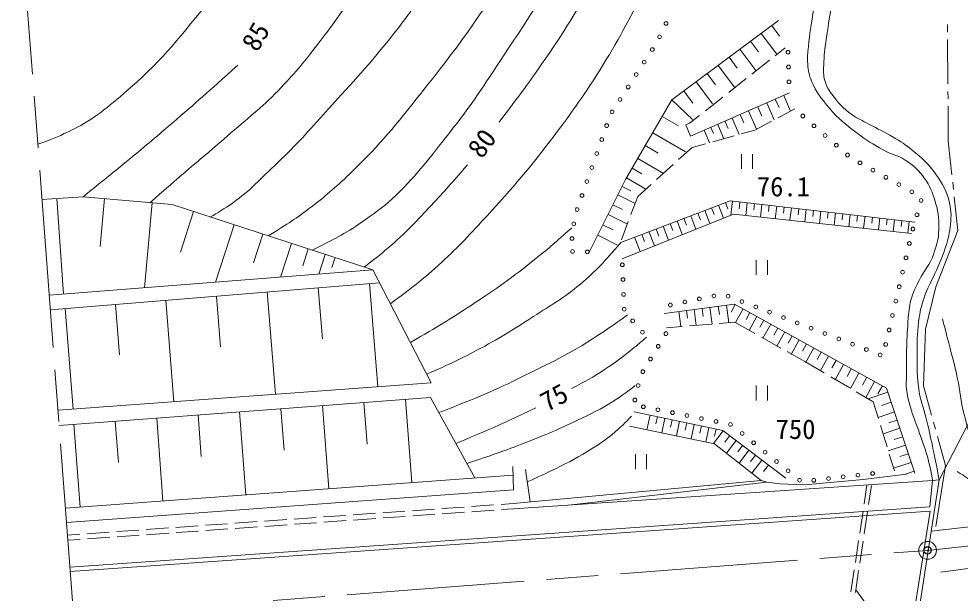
# Model space of a CAD drawing. Units: millimetres at full size, sheet at 1:1000; details may follow other scales. Extents: x 40000 to 680000, y 20000 to 380000.
# Drawn here: x 75722 to 139252, y 278293 to 317022 of the extents above; entities that cross this region are included whole.
import ezdxf
from ezdxf.enums import TextEntityAlignment as Align

# ---------------------------------------------------------------- set-up
doc = ezdxf.new("R2010")
doc.units = ezdxf.units.MM
doc.header["$LTSCALE"] = 1000
doc.header["$PDMODE"] = 32
doc.header["$PDSIZE"] = 500
doc.linetypes.add('CHAIN', pattern=[18.5, 12, -1.5, 3.5, -1.5])
for name, color, linetype, lineweight in [('M-BGD', 7, 'Continuous', 13), ('M-BMK', 2, 'CHAIN', 13), ('M-BMK-SRVR', 3, 'Continuous', 13), ('M-STR-HTXT', 7, 'Continuous', 13)]:
    doc.layers.add(name, color=color, linetype=linetype, lineweight=lineweight)
doc.layers.add('M-BGD-HTXT', color=7, linetype='Continuous')
doc.layers.add('M-OTRS', color=6, linetype='Continuous')
doc.styles.add('ＭＳ ゴシック', font='')
doc.styles.get('ＭＳ ゴシック').set_extended_font_data('MS Gothic')

msp = doc.modelspace()

# ---------------------------------------------------------------- linework, layer by layer
at = {"layer": 'M-BGD'}
for p, q in [((126533, 316568), (127058, 315863)), ((138403, 316131), (138400, 316631)), ((125828, 316044), (126877, 314633)), ((125109, 315509), (125644, 314790)), ((138426, 312631), (138406, 315631)), ((124390, 314975), (125459, 313537)), ((126768, 314538), (127442, 315070)), ((122924, 313885), (124014, 312419)), ((123657, 314430), (124202, 313697)), ((125198, 313298), (126375, 314228)), ((122176, 313329), (122732, 312582)), ((121429, 312774), (122540, 311279)), ((123629, 312058), (124806, 312988)), ((120607, 312163), (121218, 311341)), ((127723, 312021), (121055, 309104)), ((138432, 311631), (138429, 312131)), ((119788, 311549), (121197, 310240)), ((122059, 310819), (123236, 311749)), ((126206, 311357), (126706, 310214)), ((126777, 311607), (127027, 311036)), ((127349, 311857), (127809, 310804)), ((124965, 310815), (125508, 309574)), ((125586, 311086), (125857, 310466)), ((126961, 310351), (128096, 310958)), ((138450, 308776), (138435, 311131)), ((119144, 310442), (120251, 309797)), ((120992, 309976), (121667, 310509)), ((123372, 310117), (123584, 309633)), ((123856, 310329), (124342, 309220)), ((124411, 310572), (124653, 310018)), ((125386, 309509), (126520, 310115)), ((120735, 309883), (120992, 309976)), ((121055, 309104), (120735, 309883)), ((121971, 309504), (122337, 308667)), ((122429, 309705), (122612, 309286)), ((122887, 309905), (123311, 308936)), ((124476, 309257), (125386, 309509)), ((118499, 309334), (120715, 308045)), ((122548, 308725), (123994, 309124)), ((138692, 306506), (138450, 308776)), ((117997, 308471), (118860, 307969)), ((120252, 307528), (121156, 308340)), ((121156, 308340), (122066, 308592)), ((117495, 307607), (119222, 306603)), ((124490, 307902), (124490, 306902)), ((125240, 306902), (125240, 307902)), ((117115, 306955), (117768, 306575)), ((118764, 306192), (119880, 307194)), ((116736, 306302), (118041, 305543)), ((116437, 305724), (117019, 305432)), ((117487, 305046), (118392, 305858)), ((138798, 305511), (138745, 306008)), ((116145, 305143), (117308, 304559)), ((117026, 303819), (117487, 305046)), ((139092, 302744), (138851, 305014)), ((78280, 304903), (78734, 298455)), ((81502, 304899), (81214, 301680)), ((84721, 304611), (84208, 298884)), ((115816, 304486), (116472, 304157)), ((122944, 304461), (123279, 303584)), ((123411, 304640), (123579, 304201)), ((123888, 304738), (123779, 303784)), ((124385, 304680), (124330, 304204)), ((124882, 304623), (124783, 303763)), ((125379, 304566), (125329, 304136)), ((125875, 304509), (125777, 303655)), ((126372, 304452), (126323, 304024)), ((126869, 304394), (126771, 303546)), ((127366, 304337), (127317, 303913)), ((87516, 304019), (86628, 301285)), ((115486, 303830), (116799, 303171)), ((121076, 303748), (121422, 302841)), ((121543, 303926), (121716, 303473)), ((122010, 304105), (122351, 303212)), ((122477, 304283), (122647, 303837)), ((127862, 304280), (127765, 303438)), ((128359, 304223), (128310, 303802)), ((128856, 304165), (128759, 303329)), ((129352, 304108), (129304, 303690)), ((129849, 304051), (129753, 303221)), ((130346, 303994), (130298, 303579)), ((130843, 303937), (130748, 303112)), ((131339, 303879), (131292, 303467)), ((131836, 303822), (131742, 303004)), ((132333, 303765), (132286, 303356)), ((132829, 303708), (132736, 302895)), ((90251, 303131), (88993, 299258)), ((115138, 303136), (115831, 302789)), ((116389, 302125), (116850, 303351)), ((119673, 303212), (119852, 302744)), ((120142, 303391), (120494, 302469)), ((120609, 303570), (120785, 303108)), ((133326, 303651), (133279, 303244)), ((133823, 303593), (133730, 302787)), ((134320, 303536), (134273, 303133)), ((134816, 303479), (134724, 302678)), ((135313, 303422), (135267, 303021)), ((135810, 303365), (135718, 302570)), ((92187, 302502), (91558, 300566)), ((114790, 302443), (116177, 301747)), ((117767, 302485), (117952, 302000)), ((118251, 302670), (118615, 301717)), ((118728, 302851), (118909, 302375)), ((119204, 303033), (119562, 302096)), ((137620, 298958), (139092, 302744)), ((94124, 301874), (93386, 299602)), ((117283, 302300), (117652, 301331)), ((95259, 301505), (94891, 300369)), ((96395, 301136), (95963, 299804)), ((97061, 300920), (96845, 300254)), ((125489, 300752), (125489, 299752)), ((126239, 299752), (126239, 300752)), ((77849, 297408), (100066, 299222)), ((92480, 298603), (93044, 291701)), ((95931, 298885), (96213, 295434)), ((99382, 299166), (99950, 292208)), ((136919, 296084), (137620, 298958)), ((85635, 298044), (86194, 291199)), ((89058, 298323), (89337, 294901)), ((78846, 297490), (79400, 290700)), ((82241, 297767), (82518, 294372)), ((120782, 297354), (120850, 296844)), ((121292, 297422), (121434, 296350)), ((121828, 297493), (121899, 296957)), ((122364, 297565), (122514, 296437)), ((122928, 297640), (123003, 297076)), ((123491, 297715), (123649, 296529)), ((124077, 297756), (123788, 297233)), ((124601, 297467), (124089, 296542)), ((120272, 297286), (120408, 296267)), ((125063, 297211), (124807, 296748)), ((125525, 296955), (125005, 296016)), ((125995, 296695), (125735, 296225)), ((119428, 296188), (120495, 296274)), ((120994, 296314), (122489, 296435)), ((122987, 296475), (124055, 296562)), ((124055, 296562), (125403, 295803)), ((126464, 296435), (125936, 295481)), ((126941, 296171), (126677, 295694)), ((136779, 292263), (136919, 296084)), ((125839, 295558), (127146, 294823)), ((127418, 295907), (126882, 294938)), ((127903, 295639), (127635, 295154)), ((128387, 295370), (127843, 294386)), ((128880, 295098), (128607, 294606)), ((129372, 294826), (128818, 293826)), ((127582, 294578), (128931, 293820)), ((129872, 294549), (129595, 294049)), ((130372, 294272), (129809, 293257)), ((128931, 293820), (130081, 293144)), ((130879, 293991), (130598, 293483)), ((131387, 293710), (130816, 292678)), ((130512, 292891), (131805, 292131)), ((131903, 293425), (131617, 292909)), ((132419, 293139), (131839, 292091)), ((125489, 292287), (125489, 291287)), ((126239, 291287), (126239, 292287)), ((132943, 292849), (132653, 292325)), ((133466, 292559), (132877, 291495)), ((133999, 292264), (133704, 291732)), ((137318, 290305), (136779, 292263)), ((132236, 291878), (133386, 291203)), ((134373, 291838), (133050, 291396)), ((99014, 291151), (99225, 288349)), ((101816, 291361), (102238, 285750)), ((133386, 291203), (133734, 290067)), ((134594, 291177), (133933, 290956)), ((90615, 290519), (91036, 284922)), ((93414, 290730), (93624, 287931)), ((96212, 290940), (96634, 285336)), ((134816, 290515), (133710, 290145)), ((82234, 289889), (82444, 287098)), ((85025, 290099), (85446, 284509)), ((87820, 290309), (88030, 287514)), ((118323, 290304), (118113, 289308)), ((118822, 290199), (118717, 289701)), ((119320, 290094), (119111, 289101)), ((119817, 289990), (119712, 289493)), ((120313, 289885), (120104, 288895)), ((120808, 289780), (120703, 289286)), ((135001, 289963), (134448, 289778)), ((137583, 289341), (137451, 289823)), ((79443, 289679), (79862, 284096)), ((121302, 289676), (121094, 288690)), ((121795, 289572), (121691, 289079)), ((122288, 289468), (122081, 288486)), ((123264, 289248), (122604, 288378)), ((122779, 289365), (122675, 288874)), ((133880, 289589), (134320, 288155)), ((135186, 289410), (134052, 289030)), ((123699, 288918), (123369, 288483)), ((124134, 288588), (123481, 287726)), ((135376, 288843), (134808, 288653)), ((138255, 286900), (137716, 288858)), ((124565, 288261), (124238, 287831)), ((124996, 287935), (124333, 287060)), ((135565, 288276), (134402, 287886)), ((117339, 287660), (117339, 286660)), ((118089, 286660), (118089, 287660)), ((125433, 287603), (125102, 287166)), ((125870, 287272), (125198, 286384)), ((134466, 287677), (134814, 286541)), ((135760, 287694), (135178, 287499)), ((109068, 286831), (109099, 285258)), ((109910, 286629), (110240, 284443)), ((126314, 286935), (125978, 286492)), ((135955, 287112), (134761, 286713)), ((137601, 282787), (138255, 286900)), ((78872, 284023), (109080, 286256)), ((109085, 284335), (125817, 285900)), ((136154, 286516), (135558, 286316)), ((109099, 285258), (78946, 283049)), ((112829, 284235), (126209, 285778)), ((132770, 284313), (132962, 285594)), ((133067, 284269), (133259, 285549)), ((79175, 280045), (137205, 284119)), ((105770, 284101), (104274, 283995)), ((107765, 284242), (106269, 284136)), ((109085, 284335), (108264, 284277)), ((109109, 283984), (108287, 283926)), ((79196, 279746), (137226, 283820)), ((95795, 283396), (94299, 283291)), ((97790, 283537), (96294, 283431)), ((99785, 283678), (98289, 283572)), ((101780, 283819), (100284, 283713)), ((101803, 283468), (100307, 283363)), ((103775, 283960), (102279, 283854)), ((103798, 283609), (102302, 283504)), ((105793, 283750), (104297, 283644)), ((107788, 283891), (106292, 283785)), ((132474, 282335), (132696, 283818)), ((132771, 282291), (132993, 283774)), ((136024, 276187), (137226, 283820)), ((87815, 282833), (86319, 282727)), ((89810, 282974), (88314, 282868)), ((91805, 283114), (90309, 283009)), ((91828, 282764), (90332, 282658)), ((93800, 283255), (92304, 283150)), ((93823, 282905), (92327, 282799)), ((95818, 283046), (94322, 282940)), ((97813, 283187), (96317, 283081)), ((99808, 283327), (98312, 283222)), ((79835, 282269), (79013, 282211)), ((81830, 282410), (80333, 282304)), ((83825, 282551), (82328, 282445)), ((83848, 282200), (82352, 282095)), ((85820, 282692), (84323, 282586)), ((85843, 282341), (84347, 282236)), ((87838, 282482), (86342, 282377)), ((89833, 282623), (88337, 282517)), ((79858, 281919), (79037, 281861)), ((81853, 282060), (80357, 281954)), ((132178, 280357), (132400, 281840)), ((132475, 280313), (132697, 281796)), ((131882, 278379), (132104, 279862)), ((132179, 278335), (132401, 279818))]:
    msp.add_line(p, q, dxfattribs=at)
for points in [[(126997, 316912), (119793, 311557), (116673, 306194), (114215, 301298)], [(99616, 300090), (86063, 304491), (80057, 305029), (77282, 304833)], [(116348, 301943), (123718, 304757), (136194, 303320)], [(116443, 300847), (123952, 303854), (135977, 302541)], [(78367, 290625), (103558, 292472), (99616, 300090), (77775, 298380)], [(119281, 297155), (124024, 297785), (134283, 292107), (136195, 286394)], [(106499, 286065), (103511, 291489), (78445, 289604)], [(117256, 290530), (123238, 289268), (127491, 286043)], [(137304, 282476), (148982, 283809), (158657, 285001), (166368, 285913), (174056, 286847), (179641, 287572), (187212, 288483), (191605, 288904), (199621, 289348), (208173, 289628), (224414, 289815), (242501, 289792), (247174, 289698), (254629, 289394)], [(116946, 289550), (122663, 288366), (125817, 285900), (126209, 285778), (127075, 285656), (128747, 285604), (132704, 285947), (135622, 286310)], [(137052, 281178), (176683, 285475), (178506, 285615), (206322, 287422), (222774, 288215), (233384, 288262), (242146, 288285), (254017, 287818)], [(137938, 279700), (141116, 280144), (176963, 283929), (190049, 284934), (200623, 285506), (206593, 286137), (212529, 286488), (225778, 286885), (234798, 287072), (242276, 287025), (248983, 286838), (254567, 286535)], [(137205, 284119), (137394, 285893), (109109, 283984)], [(136239, 275628), (137841, 285927), (137394, 285893)]]:
    msp.add_lwpolyline(points, dxfattribs=at)
for centre in [(119399, 316715), (118965, 315814), (118474, 314946), (127633, 314773), (117930, 314106), (127665, 313774), (117387, 313266), (127698, 312774), (116844, 312427), (116301, 311587), (115757, 310748), (128634, 310469), (115393, 309820), (129388, 309812), (115060, 308877), (130141, 309155), (130895, 308497), (114727, 307934), (131648, 307840), (114394, 306991), (132492, 307310), (133365, 306823), (134238, 306336), (114061, 306048), (135112, 305849), (113728, 305105), (135985, 305361), (136613, 304773), (113395, 304162), (136336, 303812), (113173, 303194), (136059, 302851), (113055, 302201), (135822, 301880), (113091, 301339), (114090, 301302), (116452, 300437), (135594, 300906), (135366, 299933), (116495, 299438), (135138, 298959), (116538, 298439), (120671, 297930), (121650, 298134), (122629, 298337), (123590, 298313), (124523, 297954), (134909, 297985), (116581, 297440), (119692, 297726), (125456, 297594), (126389, 297235), (117151, 296650), (127322, 296876), (134681, 297012), (128255, 296516), (129189, 296157), (134453, 296038), (117806, 295894), (119396, 295793), (130122, 295797), (131055, 295438), (118877, 294938), (131988, 295079), (132921, 294719), (134225, 295065), (118358, 294083), (133855, 294360), (117840, 293229), (117520, 292293), (117294, 291318), (117870, 290861), (118850, 290663), (119831, 290464), (120811, 290266), (121791, 290068), (122771, 289870), (123751, 289672), (124538, 289065), (125314, 288434), (126089, 287802), (126864, 287170), (127639, 286539), (128414, 285907), (129372, 285903), (130366, 286019), (131359, 286136), (132352, 286252), (133345, 286369)]:
    msp.add_circle(centre, 125, dxfattribs=at)
for points, knots in [([(84567, 304625), (85607, 305529), (85870, 305756), (86707, 306478), (88005, 307597), (88753, 308199), (90041, 309329), (91391, 310515), (92213, 311113), (93453, 312414), (94468, 313480), (94985, 314129), (95883, 315296), (97073, 316843), (97704, 317739), (98765, 319378), (99872, 321087), (100394, 322106), (101367, 323895), (102470, 325925), (103027, 327095), (104093, 329145), (104732, 330375), (104931, 330758), (105729, 332292)], [0, 0, 0, 0, 1, 1, 1, 2, 2, 2, 3, 3, 3, 4, 4, 4, 5, 5, 5, 6, 6, 6, 7, 7, 7, 8, 8, 8, 8]), ([(88639, 303655), (89246, 303987), (89423, 304115), (89908, 304439), (91231, 305323), (91810, 306035), (92977, 307118), (94345, 308389), (95022, 309195), (96279, 310577), (98062, 312537), (99093, 313611), (100750, 315679), (101546, 316672), (102002, 317226), (102690, 318296), (103326, 319285), (103598, 319891), (104139, 320936), (105130, 322855), (105593, 323975), (106546, 325914), (107712, 328288), (108095, 329036), (109583, 331966)], [0, 0, 0, 0, 1, 1, 1, 2, 2, 2, 3, 3, 3, 4, 4, 4, 5, 5, 5, 6, 6, 6, 7, 7, 7, 8, 8, 8, 8]), ([(92557, 302383), (93960, 303254), (94379, 303516), (95471, 304349), (96593, 305204), (97194, 305724), (98205, 306709), (100174, 308626), (101146, 309838), (102855, 311990), (105366, 315152), (106740, 316976), (108779, 320461), (110357, 323156), (110792, 324901), (112214, 327681), (113068, 329350), (113351, 329897), (114458, 331923)], [0, 0, 0, 0, 1, 1, 1, 2, 2, 2, 3, 3, 3, 4, 4, 4, 5, 5, 5, 6, 6, 6, 6]), ([(95515, 301422), (97240, 302303), (97805, 302546), (99127, 303493), (99966, 304094), (100457, 304418), (101195, 305140), (102715, 306627), (103409, 307613), (104735, 309276), (106321, 311266), (107076, 312485), (108486, 314604), (110315, 317356), (111321, 318913), (113007, 321755), (114064, 323537), (114699, 324517), (115601, 326382), (116491, 328222), (116748, 328912), (117599, 331219)], [0, 0, 0, 0, 1, 1, 1, 2, 2, 2, 3, 3, 3, 4, 4, 4, 5, 5, 5, 6, 6, 6, 7, 7, 7, 7]), ([(108128, 310065), (109541, 311887), (109923, 312412), (111002, 313967), (112547, 316194), (113368, 317480), (114671, 319856), (115956, 322201), (116469, 323621), (117638, 326025), (118546, 327890), (118833, 328476), (119975, 330792)], [0, 0, 0, 0, 1, 1, 1, 2, 2, 2, 3, 3, 3, 4, 4, 4, 4]), ([(100796, 297809), (102248, 298879), (102672, 299205), (103796, 300193), (105115, 301352), (105784, 302080), (106974, 303371), (108864, 305422), (109912, 306589), (111601, 308808), (112962, 310597), (113702, 311621), (114903, 313520), (116234, 315623), (116835, 316889), (118011, 319082), (119985, 322762), (120539, 324045), (122708, 328686)], [0, 0, 0, 0, 1, 1, 1, 2, 2, 2, 3, 3, 3, 4, 4, 4, 5, 5, 5, 6, 6, 6, 6]), ([(76997, 308565), (77967, 308886), (78280, 309034), (79068, 309411), (80678, 310181), (81474, 310845), (82830, 312005), (85245, 314071), (86358, 315503), (88368, 317964), (89621, 319498), (90271, 320400), (91429, 322006), (93148, 324390), (93654, 325250), (95566, 328292)], [0, 0, 0, 0, 1, 1, 1, 2, 2, 2, 3, 3, 3, 4, 4, 4, 5, 5, 5, 5]), ([(137394, 285893), (137311, 286381), (137277, 286520), (137185, 286919), (136987, 287776), (136794, 288235), (136515, 289069), (136284, 289761), (136092, 290128), (135892, 290829), (135772, 291250), (135700, 291487), (135643, 291920), (135589, 292324), (135626, 292556), (135627, 292964), (135631, 294486), (135624, 295342), (135752, 296858), (135798, 297406), (135821, 297721), (135986, 298245), (136134, 298721), (136280, 298966), (136500, 299413), (136837, 300100), (137201, 300403), (137450, 301127), (137668, 301762), (137797, 302137), (137808, 302809), (137822, 303627), (137763, 304103), (137512, 304881), (137300, 305539), (137121, 305905), (136702, 306455), (136331, 306941), (136043, 307160), (135534, 307498), (135003, 307851), (134610, 307874), (134054, 308184), (133346, 308578), (132952, 308813), (132309, 309306), (131516, 309914), (131052, 310254), (130408, 311019), (129868, 311661), (129545, 312036), (129224, 312811), (129046, 313243), (129004, 313513), (128960, 313979), (128916, 314434), (128963, 314693), (129006, 315148), (129095, 316072), (129192, 316585), (129323, 317505), (129629, 319643), (129766, 320847), (130149, 322973), (130374, 324223), (130534, 324917), (130834, 326151), (131051, 327043), (131127, 327335), (131426, 328426)], [0, 0, 0, 0, 1, 1, 1, 2, 2, 2, 3, 3, 3, 4, 4, 4, 5, 5, 5, 6, 6, 6, 7, 7, 7, 8, 8, 8, 9, 9, 9, 10, 10, 10, 11, 11, 11, 12, 12, 12, 13, 13, 13, 14, 14, 14, 15, 15, 15, 16, 16, 16, 17, 17, 17, 18, 18, 18, 19, 19, 19, 20, 20, 20, 21, 21, 21, 22, 22, 22, 23, 23, 23, 23]), ([(132158, 328208), (131744, 326223), (131629, 325673), (131379, 324033), (131130, 322391), (131117, 321454), (130881, 319811), (130646, 318176), (130430, 317273), (130211, 315636), (130120, 314957), (130059, 314575), (130040, 313891), (130028, 313488), (130008, 313250), (130118, 312863), (130228, 312475), (130344, 312266), (130585, 311944), (131036, 311340), (131326, 311009), (131940, 310573), (132362, 310273), (132639, 310167), (133093, 309918), (133728, 309571), (134106, 309415), (134729, 309046), (135256, 308734), (135549, 308548), (136022, 308158), (136696, 307602), (137091, 307282), (137595, 306569), (138086, 305876), (138337, 305433), (138530, 304606), (138675, 303984), (138647, 303606), (138577, 302970), (138512, 302379), (138401, 302056), (138218, 301490), (138007, 300833), (137819, 300490), (137549, 299855), (137272, 299205), (137038, 298873), (136816, 298203), (136653, 297709), (136566, 297425), (136489, 296910), (136352, 295994), (136356, 295469), (136349, 294542), (136341, 293500), (136328, 292908), (136489, 291878), (136614, 291084), (136816, 290666), (137003, 289884), (137185, 289126), (137278, 288699), (137440, 287937), (137606, 287154), (137654, 286901), (137841, 285927)], [0, 0, 0, 0, 1, 1, 1, 2, 2, 2, 3, 3, 3, 4, 4, 4, 5, 5, 5, 6, 6, 6, 7, 7, 7, 8, 8, 8, 9, 9, 9, 10, 10, 10, 11, 11, 11, 12, 12, 12, 13, 13, 13, 14, 14, 14, 15, 15, 15, 16, 16, 16, 17, 17, 17, 18, 18, 18, 19, 19, 19, 20, 20, 20, 21, 21, 21, 22, 22, 22, 22]), ([(80057, 305029), (81473, 306158), (81837, 306450), (82964, 307378), (84180, 308379), (84852, 308949), (86049, 309972), (87814, 311480), (88365, 311982), (90512, 313898)], [0, 0, 0, 0, 1, 1, 1, 2, 2, 2, 3, 3, 3, 3]), ([(99021, 300284), (99930, 300964), (100188, 301177), (100899, 301793), (102005, 302750), (102542, 303378), (103548, 304441), (104531, 305480), (104844, 305841), (105993, 307167)], [0, 0, 0, 0, 1, 1, 1, 2, 2, 2, 3, 3, 3, 3]), ([(102147, 295198), (104136, 296349), (104692, 296678), (106265, 297717), (108009, 298869), (108982, 299531), (110604, 300850), (111575, 301639), (111907, 301915), (113034, 302937)], [0, 0, 0, 0, 1, 1, 1, 2, 2, 2, 3, 3, 3, 3]), ([(103254, 293059), (104874, 293774), (105336, 293988), (106627, 294668), (108163, 295476), (108986, 296001), (110444, 296942), (111712, 297761), (112469, 298165), (113622, 299139), (114789, 300124), (115178, 300579), (116348, 301943)], [0, 0, 0, 0, 1, 1, 1, 2, 2, 2, 3, 3, 3, 4, 4, 4, 4]), ([(104074, 290467), (106841, 291558), (107648, 291870), (109851, 292960), (111941, 293994), (113131, 294563), (115070, 295858), (115753, 296314), (115999, 296467), (116794, 297063)], [0, 0, 0, 0, 1, 1, 1, 2, 2, 2, 3, 3, 3, 3]), ([(138054, 296803), (138215, 296190), (138255, 296034), (138381, 295541), (138653, 294484), (138824, 293896), (139059, 292830), (139273, 291860), (139262, 291288), (139526, 290330), (139694, 289723), (139696, 289322), (140064, 288811), (140637, 288014), (141089, 287643), (141910, 287105), (142630, 286633), (143053, 286365), (143873, 286100), (144977, 285744), (145635, 285612), (146794, 285563), (147752, 285523), (148294, 285573), (149247, 285680), (150766, 285849), (151593, 286101), (153103, 286334), (154643, 286572), (155498, 286781), (157052, 286895), (158463, 286998), (159259, 286924), (160674, 286918), (162016, 286913), (162445, 286905), (164109, 286872)], [0, 0, 0, 0, 1, 1, 1, 2, 2, 2, 3, 3, 3, 4, 4, 4, 5, 5, 5, 6, 6, 6, 7, 7, 7, 8, 8, 8, 9, 9, 9, 10, 10, 10, 11, 11, 11, 12, 12, 12, 12]), ([(113014, 292088), (114083, 292650), (114403, 292814), (115241, 293365), (116005, 293867), (116416, 294176), (117126, 294752), (117509, 295062), (117639, 295167), (118090, 295565)], [0, 0, 0, 0, 1, 1, 1, 2, 2, 2, 3, 3, 3, 3]), ([(105959, 287045), (107735, 287622), (108228, 287788), (109654, 288339), (111268, 288962), (112163, 289339), (113720, 290092), (114688, 290559), (115235, 290825), (116127, 291424), (116608, 291746), (116780, 291862), (117327, 292291)], [0, 0, 0, 0, 1, 1, 1, 2, 2, 2, 3, 3, 3, 4, 4, 4, 4]), ([(105217, 288393), (106178, 288781), (106431, 288889), (107203, 289221), (108551, 289801), (108980, 290017), (110614, 290795)], [0, 0, 0, 0, 1, 1, 1, 2, 2, 2, 2]), ([(110034, 285804), (110977, 286214), (111237, 286333), (111991, 286708), (112941, 287180), (113474, 287449), (114370, 288017), (115022, 288431), (115381, 288679), (115969, 289180), (116419, 289564), (116574, 289711), (117070, 290219)], [0, 0, 0, 0, 1, 1, 1, 2, 2, 2, 3, 3, 3, 4, 4, 4, 4]), ([(139051, 286494), (139626, 286135), (139816, 286014), (140251, 285637), (140699, 285248), (140821, 284889), (141294, 284531), (141636, 284273), (141831, 284096), (142245, 283986), (142880, 283816), (143270, 283923), (143927, 283939), (144684, 283957), (145105, 284026), (145859, 284095), (146450, 284148), (146780, 284312), (147370, 284250), (147706, 284216), (147908, 284196), (148211, 284048), (148395, 283959), (148471, 283914), (148654, 283772)], [0, 0, 0, 0, 1, 1, 1, 2, 2, 2, 3, 3, 3, 4, 4, 4, 5, 5, 5, 6, 6, 6, 7, 7, 7, 8, 8, 8, 8])]:
    msp.add_open_spline(points, degree=3, knots=knots, dxfattribs=at)
at = {"layer": 'M-BMK'}
for p, q in [((75722, 325264), (79425, 276777)), ((79425, 276777), (137052, 281178))]:
    msp.add_line(p, q, dxfattribs=at)
at = {"layer": 'M-BMK-SRVR'}
msp.add_circle((137052, 281178), 600, dxfattribs=at)
msp.add_point((137052, 281178), dxfattribs=at)
at = {"layer": 'M-OTRS'}
msp.add_point((137052, 281178), dxfattribs=at)
at = {"layer": 'M-STR-HTXT'}
for p, q in [((155356, 319914), (137841, 285927)), ((153818, 248954), (132205, 278512))]:
    msp.add_line(p, q, dxfattribs=at)

# ---------------------------------------------------------------- texts
at = {"layer": 'M-BGD-HTXT', "style": 'ＭＳ ゴシック'}
for s, rotation, p in [('85', 59.764, (91701, 315828)), ('80', 53.626, (106972, 308634)), ('75', 28.323, (111841, 291498))]:
    msp.add_text(s, height=1320, rotation=rotation, dxfattribs=at).set_placement(p, align=Align.MIDDLE_CENTER)
at = {"layer": 'M-STR-HTXT', "style": 'ＭＳ ゴシック'}
for s, p in [('76.1', (127324, 305709)), ('750', (128142, 289351))]:
    msp.add_text(s, height=1320, dxfattribs=at).set_placement(p, align=Align.MIDDLE_CENTER)

doc.saveas('drawing.dxf')
